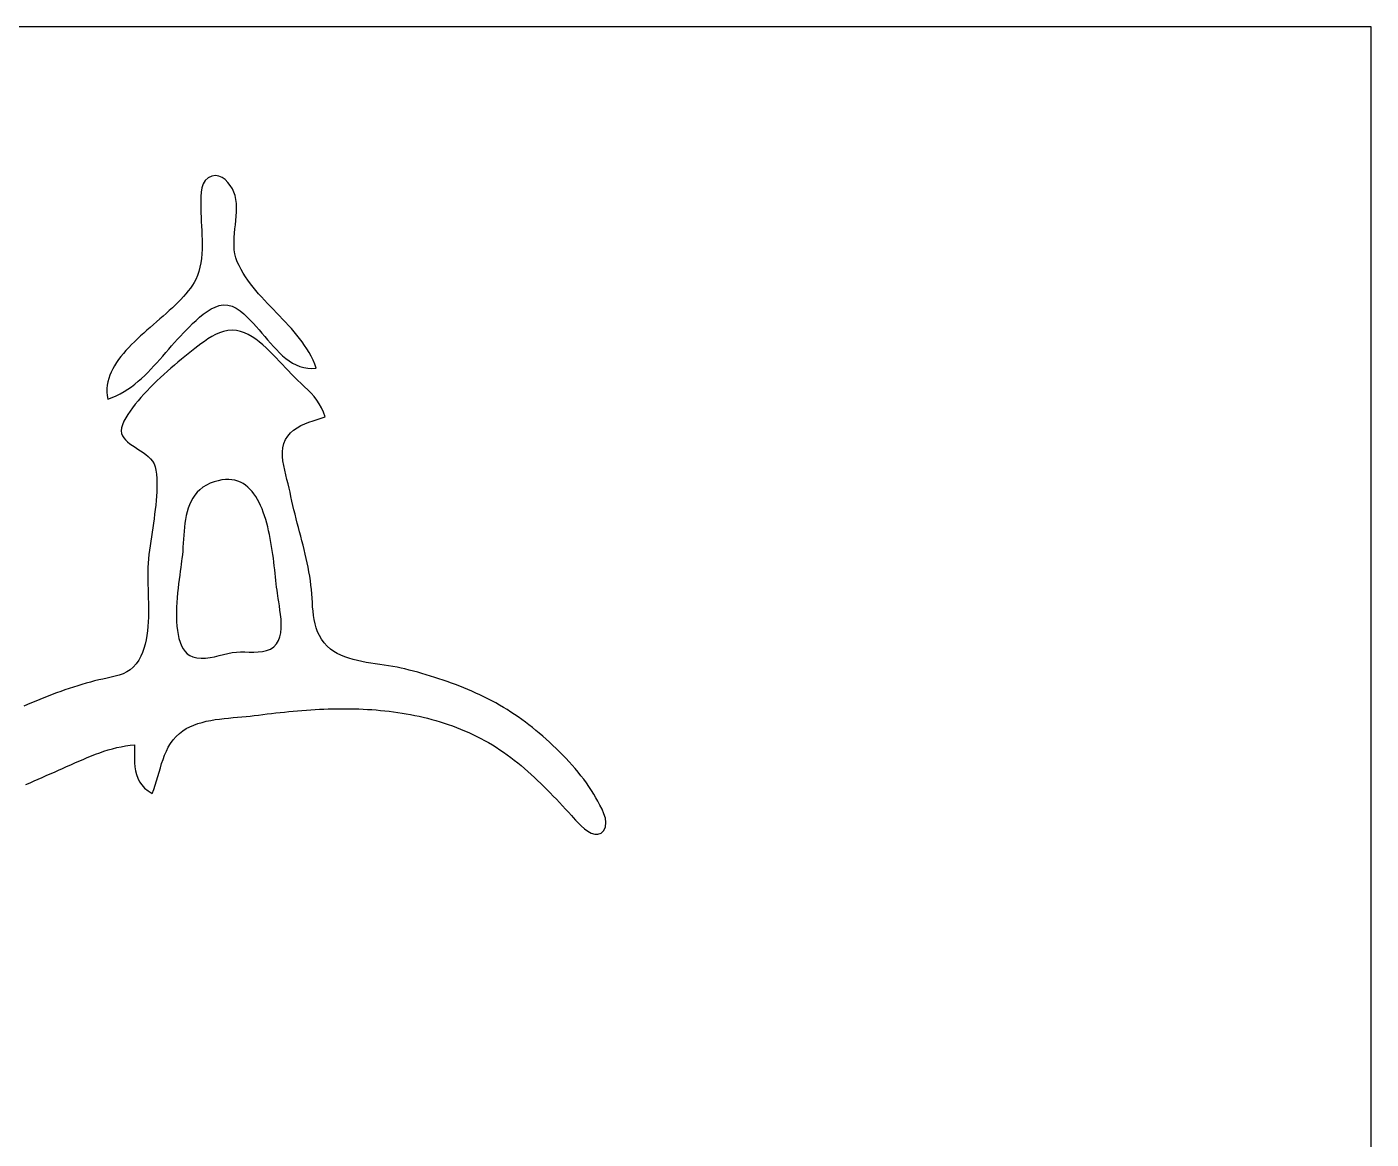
# Model space of a CAD drawing. Extents: x 0 to 818, y 0 to 502.
# Drawn here: x 514.7 to 818, y 251 to 502 of the extents above; entities that cross this region are included whole.
import ezdxf

# ---------------------------------------------------------------- set-up
doc = ezdxf.new("R2010")
doc.units = 0
doc.layers.add('C15', color=15, linetype='CONTINUOUS')
doc.layers.add('C7', color=7, linetype='CONTINUOUS')

msp = doc.modelspace()

# ---------------------------------------------------------------- linework, layer by layer
at = {"layer": 'C15'}
for points in [[(565.8294, 435.0308), (566.4654, 434.3559), (567.0997, 433.6461), (567.7345, 432.9105), (568.3725, 432.1582), (569.0161, 431.398), (569.6677, 430.6392), (570.3299, 429.8906), (571.0051, 429.1614), (571.6958, 428.4606), (572.4045, 427.7971), (573.1336, 427.1801), (573.8857, 426.6186), (574.6631, 426.1216), (575.4685, 425.6981), (576.3041, 425.3572), (577.1727, 425.1079), (578.0765, 424.9592), (579.0181, 424.9202), (580, 425), (579.6631, 425.9117), (579.2834, 426.798), (578.8636, 427.6607), (578.4064, 428.5014), (577.9148, 429.3217), (577.3915, 430.1234), (576.8393, 430.9081), (576.261, 431.6775), (575.6594, 432.4333), (575.0373, 433.1771), (574.3975, 433.9106), (573.7429, 434.6355), (573.0762, 435.3535), (572.4002, 436.0663), (571.7177, 436.7754), (571.0315, 437.4826), (570.3445, 438.1896), (569.6594, 438.898), (568.979, 439.6096), (568.3062, 440.3259), (567.6437, 441.0487), (566.9943, 441.7796), (566.3609, 442.5203), (565.7462, 443.2725), (565.1531, 444.0378), (564.5843, 444.818), (564.0427, 445.6147), (563.531, 446.4296), (563.0521, 447.2643), (562.6087, 448.1205), (562.2037, 449), (561.882, 449.8786), (561.659, 450.7748), (561.5217, 451.6864), (561.4574, 452.6113), (561.453, 453.5474), (561.4957, 454.4926), (561.5727, 455.4448), (561.6711, 456.4019), (561.7779, 457.3617), (561.8804, 458.3222), (561.9656, 459.2812), (562.0206, 460.2366), (562.0327, 461.1864), (561.9889, 462.1284), (561.8763, 463.0605), (561.6821, 463.9807), (561.4363, 464.7149), (561.0788, 465.4741), (560.6211, 466.2203), (560.0751, 466.9159), (559.4526, 467.5232), (558.7652, 468.0043), (558.0247, 468.3217), (557.243, 468.4375), (556.4317, 468.314), (555.6026, 467.9135), (554.954, 467.3169), (554.5016, 466.5581), (554.2113, 465.68), (554.049, 464.7254), (553.9809, 463.7373), (553.9728, 462.7584), (553.9907, 461.8317), (554.0008, 461)], [(554.0007, 461), (554.0068, 460.0544), (554.0337, 459.0779), (554.0746, 458.0756), (554.1227, 457.0525), (554.1713, 456.0137), (554.2138, 454.9643), (554.2433, 453.9092), (554.2533, 452.8537), (554.2369, 451.8027), (554.1875, 450.7614), (554.0983, 449.7348), (553.9627, 448.728), (553.7738, 447.746), (553.5251, 446.794), (553.2097, 445.8769), (552.821, 445)], [(552.8209, 445), (552.468, 444.3459), (552.068, 443.6962), (551.6238, 443.0503), (551.1387, 442.4078), (550.6158, 441.7684), (550.0583, 441.1315), (549.4693, 440.4968), (548.852, 439.8639), (548.2095, 439.2323), (547.545, 438.6015), (546.8616, 437.9713), (546.1625, 437.3411), (545.4508, 436.7105), (544.7297, 436.0791), (544.0023, 435.4465), (543.2719, 434.8123), (542.5414, 434.176), (541.8141, 433.5373), (541.0932, 432.8956), (540.3818, 432.2506), (539.683, 431.6018), (539, 430.9489), (538.3359, 430.2914), (537.694, 429.6288), (537.0773, 428.9608), (536.489, 428.2869), (535.9322, 427.6068), (535.4102, 426.9199), (534.926, 426.2259), (534.4828, 425.5243), (534.0838, 424.8148), (533.7321, 424.0968), (533.4309, 423.3701), (533.1833, 422.634), (532.9924, 421.8883), (532.8615, 421.1325), (532.7936, 420.3662), (532.792, 419.589), (532.8597, 418.8004), (533, 418)], [(550.0894, 432.9606), (550.7143, 433.6055), (551.3927, 434.3035), (552.1193, 435.032), (552.8884, 435.7684), (553.6945, 436.4904), (554.5321, 437.1753), (555.3957, 437.8007), (556.2798, 438.3441), (557.1789, 438.7829), (558.0875, 439.0947), (559, 439.2569), (560.0391, 439.2223), (561.0191, 438.96), (561.9429, 438.5134), (562.8138, 437.9258), (563.6347, 437.2404), (564.4089, 436.5006), (565.1394, 435.7496), (565.8294, 435.0309)], [(533, 418), (533.963, 418.3579), (534.8908, 418.7626), (535.7855, 419.2111), (536.6494, 419.7006), (537.4846, 420.2283), (538.2932, 420.7911), (539.0776, 421.3864), (539.8397, 422.011), (540.5818, 422.6623), (541.3062, 423.3373), (542.0148, 424.0331), (542.71, 424.7469), (543.3939, 425.4758), (544.0686, 426.2168), (544.7365, 426.9672), (545.3995, 427.724), (546.0599, 428.4844), (546.7199, 429.2455), (547.3816, 430.0044), (548.0473, 430.7583), (548.719, 431.5041), (549.399, 432.2392), (550.0895, 432.9606)], [(549.1334, 342.5663), (549.8785, 343.133), (550.6728, 343.6321), (551.5115, 344.0687), (552.3893, 344.4479), (553.3014, 344.7748), (554.2428, 345.0543), (555.2084, 345.2918), (556.1932, 345.4921), (557.1923, 345.6605), (558.2007, 345.8019), (559.2132, 345.9215), (560.225, 346.0245), (561.2311, 346.1157), (562.2264, 346.2004), (563.2059, 346.2837), (564.1647, 346.3706), (565.0977, 346.4662), (566, 346.5756), (566.9727, 346.7034), (567.9474, 346.8279), (568.9239, 346.9485), (569.9022, 347.0651), (570.8819, 347.1773), (571.8631, 347.2848), (572.8456, 347.3873), (573.8293, 347.4845), (574.8139, 347.5762), (575.7995, 347.6619), (576.7857, 347.7414), (577.7727, 347.8144), (578.76, 347.8806), (579.7478, 347.9396), (580.7357, 347.9912), (581.7237, 348.0351), (582.7117, 348.071), (583.6995, 348.0985), (584.6869, 348.1174), (585.6739, 348.1273), (586.6603, 348.128), (587.646, 348.1191), (588.6308, 348.1004), (589.6146, 348.0715), (590.5973, 348.0321), (591.5787, 347.9819), (592.5587, 347.9207), (593.5372, 347.848), (594.514, 347.7637), (595.4891, 347.6674), (596.4621, 347.5588), (597.4332, 347.4375), (598.402, 347.3034), (599.3684, 347.1561), (600.3324, 346.9952), (601.2938, 346.8205), (602.2525, 346.6317), (603.2082, 346.4284), (604.161, 346.2104), (605.1106, 345.9774), (606.057, 345.729), (606.9999, 345.465), (607.9393, 345.185), (608.875, 344.8888), (609.8069, 344.576), (610.7348, 344.2463), (611.6586, 343.8995), (612.5783, 343.5352), (613.4935, 343.1531), (614.4043, 342.7529), (615.3105, 342.3343), (616.2119, 341.897), (617.1084, 341.4407), (618, 340.9652), (618.8786, 340.4721), (619.7437, 339.9605), (620.5955, 339.4311), (621.4345, 338.8846), (622.2612, 338.3218), (623.076, 337.7433), (623.8795, 337.15), (624.6719, 336.5425), (625.4539, 335.9216), (626.2258, 335.288), (626.988, 334.6425), (627.7411, 333.9857), (628.4855, 333.3183), (629.2217, 332.6413), (629.95, 331.9551), (630.671, 331.2607), (631.3851, 330.5586), (632.0927, 329.8497), (632.7943, 329.1347), (633.4904, 328.4143), (634.1814, 327.6892), (634.8677, 326.9601), (635.5498, 326.2279), (636.2282, 325.4931), (636.9033, 324.7567), (637.5756, 324.0192), (637.9802, 323.5671), (638.4984, 322.9942), (639.1094, 322.3506), (639.7927, 321.6863), (640.5276, 321.0515), (641.2935, 320.496), (642.0698, 320.07), (642.836, 319.8236), (643.5713, 319.8067), (644.2553, 320.0695), (644.8673, 320.662), (645.2626, 321.4892), (645.3657, 322.4195), (645.2351, 323.4141), (644.9292, 324.4345), (644.5062, 325.4419), (644.0247, 326.3977), (643.543, 327.2633), (643.1196, 328), (642.6162, 328.857), (642.0861, 329.7061), (641.5308, 330.547), (640.9515, 331.3793), (640.3497, 332.2026), (639.7266, 333.0165), (639.0838, 333.8208), (638.4225, 334.6151), (637.7442, 335.3989), (637.0502, 336.1721), (636.3419, 336.9341), (635.6207, 337.6847), (634.8879, 338.4234), (634.145, 339.15), (633.3932, 339.8641), (632.634, 340.5653), (631.8688, 341.2532), (631.0988, 341.9276), (630.3256, 342.588), (629.5505, 343.2342), (628.7748, 343.8657), (628, 344.4822), (627.2032, 345.0964), (626.3964, 345.6937), (625.5801, 346.2745), (624.7544, 346.839), (623.9196, 347.3875), (623.0761, 347.9204), (622.2242, 348.438), (621.364, 348.9406), (620.496, 349.4286), (619.6204, 349.9022), (618.7375, 350.3618), (617.8476, 350.8077), (616.951, 351.2402), (616.048, 351.6597), (615.1389, 352.0664), (614.2239, 352.4607), (613.3034, 352.8429), (612.3777, 353.2134), (611.4471, 353.5724), (610.5117, 353.9203), (609.572, 354.2574), (608.6283, 354.584), (607.6808, 354.9004), (606.7298, 355.2071), (605.7756, 355.5041), (604.8185, 355.792), (603.8588, 356.0711), (602.8968, 356.3415), (601.9328, 356.6038), (600.9671, 356.8581), (600, 357.1049), (599.134, 357.3049), (598.2287, 357.4844), (597.2901, 357.6481), (596.324, 357.801), (595.3364, 357.9482), (594.3331, 358.0945), (593.3201, 358.245), (592.3032, 358.4045), (591.2885, 358.578), (590.2817, 358.7705), (589.2888, 358.987), (588.3158, 359.2323), (587.3684, 359.5115), (586.4527, 359.8295), (585.5746, 360.1913), (584.7399, 360.6017), (583.9545, 361.0659), (583.2245, 361.5887), (582.4383, 362.2827), (581.765, 363.0248), (581.1949, 363.8106), (580.7186, 364.6356), (580.3262, 365.4955), (580.0084, 366.3858), (579.7554, 367.3023), (579.5578, 368.2404), (579.4058, 369.1959), (579.2899, 370.1643), (579.2005, 371.1412), (579.128, 372.1222), (579.0629, 373.103), (578.9955, 374.0791), (578.9162, 375.0463), (578.8155, 376), (578.6816, 377.013), (578.5271, 378.0234), (578.3539, 379.0314), (578.1637, 380.0372), (577.9584, 381.0409), (577.7398, 382.0429), (577.5097, 383.0434), (577.2699, 384.0424), (577.0222, 385.0403), (576.7684, 386.0373), (576.5104, 387.0334), (576.2499, 388.0291), (575.9888, 389.0244), (575.7289, 390.0196), (575.4719, 391.0149), (575.2197, 392.0104), (574.9741, 393.0065), (574.7369, 394.0033), (574.51, 395.001), (574.2951, 395.9998), (574.0941, 397), (573.8982, 397.9063), (573.6617, 398.8653), (573.4025, 399.8653), (573.139, 400.8947), (572.8891, 401.9419), (572.6711, 402.9951), (572.503, 404.0428), (572.4031, 405.0733), (572.3895, 406.075), (572.4802, 407.0361), (572.6936, 407.9452), (573.0715, 408.8567), (573.576, 409.661), (574.1907, 410.3681), (574.8995, 410.9879), (575.6859, 411.5303), (576.5338, 412.0054), (577.4269, 412.4231), (578.3488, 412.7934), (579.2834, 413.1263), (580.2143, 413.4317), (581.1252, 413.7196), (582, 414), (581.636, 415.0616), (581.1985, 416.0373), (580.694, 416.9397), (580.1286, 417.7816), (579.5088, 418.5755), (578.8408, 419.334), (578.1309, 420.0699), (577.3855, 420.7957), (576.6108, 421.5241), (575.8133, 422.2677), (574.9992, 423.0393), (574.3627, 423.6715), (573.7123, 424.3498), (573.0474, 425.0644), (572.3676, 425.8056), (571.6726, 426.5638), (570.962, 427.3293), (570.2353, 428.0923), (569.4922, 428.8433), (568.7323, 429.5724), (567.9552, 430.2701), (567.1605, 430.9266), (566.3477, 431.5322), (565.5165, 432.0773), (564.6666, 432.5521), (563.7974, 432.947), (562.9087, 433.2523), (562, 433.4583), (561.0171, 433.5424), (560.0519, 433.4774), (559.1068, 433.2826), (558.1844, 432.9773), (557.2871, 432.5806), (556.4175, 432.112), (555.5781, 431.5906), (554.7714, 431.0358), (554, 430.4668), (553.3144, 429.9453), (552.6046, 429.3992), (551.8738, 428.8298), (551.1248, 428.2383), (550.3609, 427.6261), (549.585, 426.9944), (548.8001, 426.3446), (548.0094, 425.6778), (547.2158, 424.9954), (546.4225, 424.2987), (545.6324, 423.589), (544.8487, 422.8674), (544.0743, 422.1354), (543.3124, 421.3942), (542.5659, 420.645), (541.8379, 419.8893), (541.1315, 419.1281), (540.4497, 418.363), (539.7956, 417.595), (539.1722, 416.8255), (538.5826, 416.0558), (538.0297, 415.2872), (537.5168, 414.521), (537.0467, 413.7584), (536.6227, 413.0007)], [(536.6226, 413.0007), (536.2714, 412.2192), (536.0775, 411.5088), (536.0269, 410.8623), (536.1057, 410.2725), (536.3002, 409.7322), (536.5964, 409.2344), (536.9806, 408.7717), (537.4389, 408.3371), (537.9574, 407.9235), (538.5222, 407.5235), (539.1197, 407.1301), (539.7358, 406.7361), (540.3567, 406.3343), (540.9687, 405.9176), (541.5578, 405.4788), (542.1102, 405.0108), (542.6121, 404.5063), (543.0496, 403.9582), (543.4088, 403.3593), (543.6759, 402.7025), (543.8372, 401.9807), (543.9465, 401.0256), (544.0169, 400.0586), (544.0514, 399.0809), (544.0532, 398.0937), (544.0254, 397.098), (543.971, 396.095), (543.8933, 395.086), (543.7952, 394.0719), (543.68, 393.0541), (543.5508, 392.0336), (543.4106, 391.0116), (543.2627, 389.9892), (543.11, 388.9677), (542.9558, 387.9481), (542.8031, 386.9316), (542.655, 385.9194), (542.5148, 384.9125), (542.3854, 383.9123), (542.2701, 382.9197), (542.1718, 381.9361), (542.0939, 380.9624), (542.0393, 380), (542.0112, 379.0773), (542.0035, 378.1251), (542.0118, 377.1468), (542.0319, 376.1461), (542.0593, 375.1264), (542.0899, 374.0912), (542.1192, 373.0441), (542.1429, 371.9886), (542.1567, 370.9282), (542.1563, 369.8665), (542.1373, 368.807), (542.0954, 367.7532), (542.0264, 366.7087), (541.9258, 365.6769), (541.7894, 364.6614), (541.6128, 363.6658), (541.3917, 362.6936), (541.1218, 361.7482), (540.7988, 360.8333), (540.4183, 359.9523), (539.976, 359.1088)], [(539.976, 359.1087), (539.3922, 358.2387), (538.7382, 357.5126), (538.0215, 356.9132), (537.2498, 356.4234), (536.4305, 356.0261), (535.5712, 355.7042), (534.6795, 355.4404), (533.763, 355.2177), (532.8292, 355.019), (531.8858, 354.827), (530.9401, 354.6247), (530, 354.395), (529.054, 354.1374), (528.1036, 353.8681), (527.1497, 353.5873), (526.1934, 353.2955), (525.2357, 352.9931), (524.2776, 352.6805), (523.3201, 352.3581), (522.3642, 352.0264), (521.4109, 351.6857), (520.4613, 351.3365), (519.5163, 350.9792), (518.5769, 350.6142), (517.6442, 350.2419), (516.7191, 349.8627), (515.8027, 349.4771), (514.896, 349.0854), (514, 348.6882)], [(520, 333.4212), (520.925, 333.8222), (521.849, 334.2311), (522.7727, 334.6455), (523.6966, 335.0626), (524.6214, 335.4798), (525.5475, 335.8947), (526.4757, 336.3045), (527.4065, 336.7068), (528.3406, 337.0989), (529.2785, 337.4782), (530.2208, 337.8422), (531.1681, 338.1882), (532.1211, 338.5137), (533.0803, 338.8161), (534.0463, 339.0928), (535.0198, 339.3411), (536.0013, 339.5586), (536.9914, 339.7427), (537.9908, 339.8906), (539, 340)], [(539, 340), (538.9951, 338.9384), (538.9886, 337.9062), (538.9951, 336.9052), (539.0292, 335.9371), (539.1057, 335.0037), (539.2392, 334.1068), (539.4443, 333.2481), (539.7357, 332.4295), (540.1281, 331.6528), (540.636, 330.9197), (541.2742, 330.232), (542.0573, 329.5915), (543, 329), (543.3643, 329.9223), (543.6922, 330.8685), (543.9936, 331.8325), (544.2783, 332.8081), (544.5563, 333.7892), (544.8373, 334.7698), (545.1312, 335.7438), (545.448, 336.705), (545.7974, 337.6475), (546.1895, 338.5651), (546.6339, 339.4516), (547.1407, 340.3011), (547.7196, 341.1075), (548.3806, 341.8645), (549.1335, 342.5663)], [(514.5132, 331.0293), (515.4299, 331.4358), (516.346, 331.839), (517.2612, 332.2391), (518.1754, 332.6361), (519.0884, 333.0301), (520, 333.4213)]]:
    msp.add_lwpolyline(points, dxfattribs=at)
at = {"layer": 'C7'}
for points in [[(0, 502), (0, 0), (818, 0), (818, 502), (0, 502)], [(557.0154, 399.3472), (556.0667, 398.9927), (555.212, 398.5737), (554.446, 398.0942), (553.7637, 397.5583), (553.1596, 396.9699), (552.6286, 396.3331), (552.1654, 395.6518), (551.7649, 394.9302), (551.4217, 394.1723), (551.1308, 393.3821), (550.8867, 392.5635), (550.6843, 391.7207), (550.5184, 390.8577), (550.3838, 389.9784), (550.2751, 389.087), (550.1872, 388.1874), (550.1149, 387.2836), (550.0529, 386.3798), (549.9959, 385.4799), (549.9389, 384.5879), (549.8764, 383.7079), (549.8033, 382.8439), (549.7145, 382)], [(569.6821, 361.6033), (570.4427, 362.0993), (571.0377, 362.7375), (571.4835, 363.4964), (571.797, 364.3545), (571.9947, 365.2904), (572.0933, 366.2825), (572.1096, 367.3095), (572.0601, 368.3498), (571.9615, 369.3819), (571.8305, 370.3845), (571.6837, 371.336), (571.5379, 372.215), (571.4097, 373), (571.3231, 373.5873), (571.2392, 374.2149), (571.157, 374.8799), (571.0756, 375.5796), (570.9938, 376.3111), (570.9108, 377.0715), (570.8256, 377.858), (570.737, 378.6677), (570.6443, 379.4979), (570.5463, 380.3456), (570.442, 381.2081), (570.3306, 382.0824), (570.2109, 382.9658), (570.082, 383.8555), (569.9429, 384.7485), (569.7927, 385.642), (569.6302, 386.5332), (569.4546, 387.4193), (569.2648, 388.2974), (569.0599, 389.1647), (568.8388, 390.0183), (568.6006, 390.8554), (568.3442, 391.6731), (568.0687, 392.4687), (567.7731, 393.2392), (567.4564, 393.9819), (567.1176, 394.6939), (566.7557, 395.3723), (566.3697, 396.0143), (565.9586, 396.6171), (565.5215, 397.1779), (565.0573, 397.6937), (564.5651, 398.1618), (564.0438, 398.5793), (563.4925, 398.9434), (562.9101, 399.2512), (562.2958, 399.4999), (561.6484, 399.6866), (560.967, 399.8086), (560.2506, 399.8629), (559.4983, 399.8468), (558.7089, 399.7573), (557.8816, 399.5917), (557.0154, 399.3472)], [(549.7144, 382), (549.6391, 381.4039), (549.5462, 380.7229), (549.4396, 379.965), (549.3233, 379.1383), (549.201, 378.2508), (549.0767, 377.3105), (548.9542, 376.3256), (548.8375, 375.304), (548.7304, 374.2539), (548.6368, 373.1832), (548.5606, 372.1001), (548.5057, 371.0126), (548.476, 369.9287), (548.4753, 368.8566), (548.5075, 367.8042), (548.5766, 366.7796), (548.6864, 365.7908), (548.8408, 364.846), (549.0437, 363.9532), (549.299, 363.1204), (549.6105, 362.3558), (549.9822, 361.6672), (550.4179, 361.0629), (550.9215, 360.5508), (551.4969, 360.139), (552.1481, 359.8356), (553.0774, 359.5957), (554.0412, 359.5073), (555.0312, 359.5424), (556.0391, 359.6732), (557.0566, 359.8718), (558.0756, 360.1103), (559.0877, 360.361), (560.0846, 360.5958), (561.0581, 360.7869), (562, 360.9066), (562.929, 360.9471), (563.9007, 360.9427), (564.8982, 360.9223), (565.9046, 360.9152), (566.903, 360.9505), (567.8767, 361.0576), (568.8086, 361.2654), (569.6821, 361.6034)]]:
    msp.add_lwpolyline(points, dxfattribs=at)

doc.saveas('drawing.dxf')
